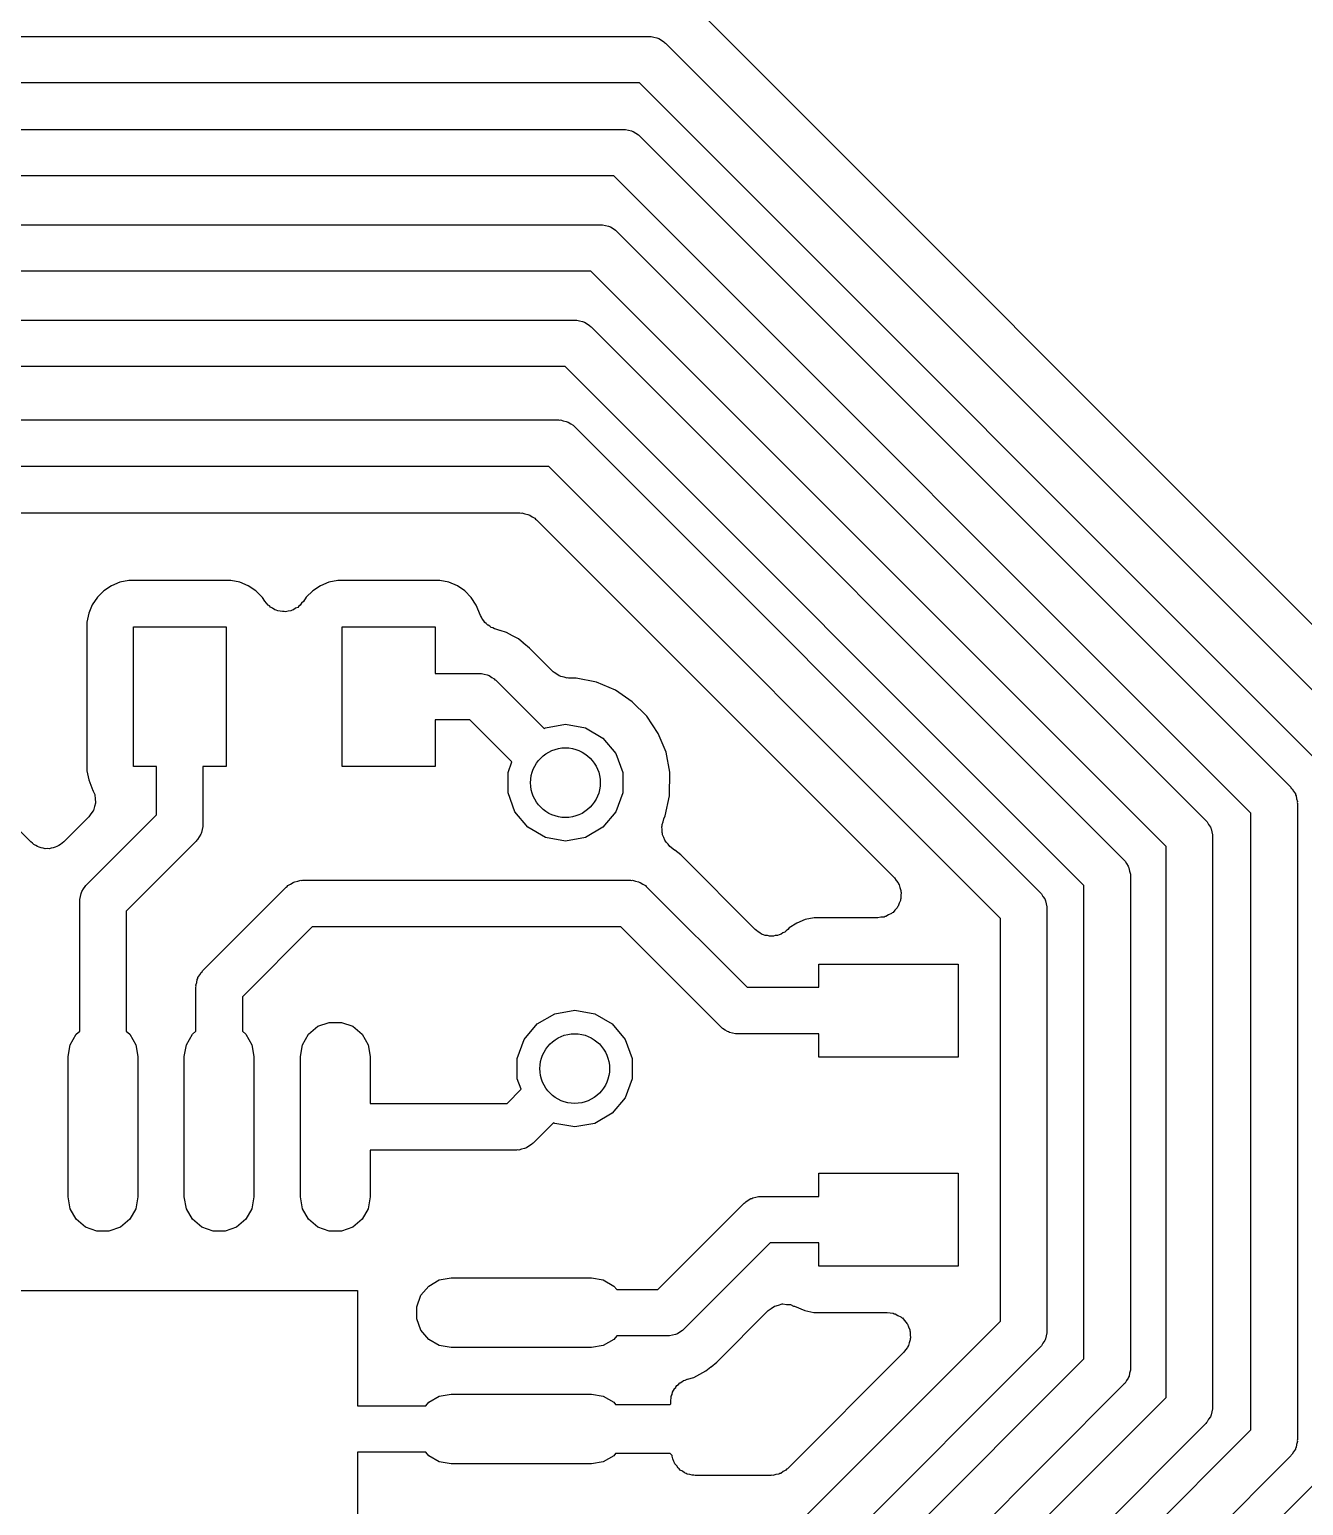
# Model space of a CAD drawing. Extents: x 69.6 to 139.6, y -158 to -61.
# Drawn here: x 120.1 to 125.59, y -107.08 to -100.73 of the extents above; entities that cross this region are included whole.
import ezdxf

# ---------------------------------------------------------------- set-up
doc = ezdxf.new("R2010")
doc.units = 0
doc.header["$MEASUREMENT"] = 0
doc.layers.add('BLACK', color=7, linetype='CONTINUOUS')

msp = doc.modelspace()

# ---------------------------------------------------------------- linework, layer by layer
at = {"layer": 'Black'}
for p, q in [((125.699, -103.365), (122.986, -100.651)), ((116.46, -100.76), (122.77, -100.76)), ((122.77, -100.76), (122.774, -100.761)), ((122.774, -100.761), (122.779, -100.76)), ((122.779, -100.76), (122.791, -100.764)), ((122.791, -100.764), (122.804, -100.766)), ((122.804, -100.766), (122.808, -100.768)), ((122.808, -100.768), (122.812, -100.769)), ((122.812, -100.769), (122.823, -100.777)), ((122.823, -100.777), (122.834, -100.783)), ((122.834, -100.783), (122.837, -100.787)), ((122.837, -100.787), (122.841, -100.789)), ((122.841, -100.789), (125.886, -103.834)), ((122.729, -100.96), (116.501, -100.96)), ((125.715, -103.946), (122.729, -100.96)), ((116.555, -101.16), (122.66, -101.16)), ((122.66, -101.16), (122.664, -101.161)), ((122.664, -101.161), (122.669, -101.16)), ((122.669, -101.16), (122.681, -101.164)), ((122.681, -101.164), (122.694, -101.166)), ((122.694, -101.166), (122.698, -101.168)), ((122.698, -101.168), (122.702, -101.169)), ((122.702, -101.169), (122.713, -101.177)), ((122.713, -101.177), (122.724, -101.183)), ((122.724, -101.183), (122.727, -101.187)), ((122.727, -101.187), (122.731, -101.189)), ((122.731, -101.189), (125.531, -103.989)), ((122.619, -101.36), (116.597, -101.36)), ((125.36, -104.101), (122.619, -101.36)), ((116.64, -101.57), (122.562, -101.57)), ((122.562, -101.57), (122.566, -101.571)), ((122.566, -101.571), (122.57, -101.57)), ((122.57, -101.57), (122.583, -101.574)), ((122.583, -101.574), (122.596, -101.576)), ((122.596, -101.576), (122.6, -101.578)), ((122.6, -101.578), (122.604, -101.579)), ((122.604, -101.579), (122.615, -101.587)), ((122.615, -101.587), (122.626, -101.593)), ((122.626, -101.593), (122.629, -101.597)), ((122.629, -101.597), (122.632, -101.599)), ((122.632, -101.599), (125.166, -104.133)), ((122.52, -101.77), (116.682, -101.77)), ((124.995, -104.245), (122.52, -101.77)), ((116.725, -101.98), (122.45, -101.98)), ((122.45, -101.98), (122.454, -101.981)), ((122.454, -101.981), (122.459, -101.98)), ((122.459, -101.98), (122.471, -101.984)), ((122.471, -101.984), (122.484, -101.986)), ((122.484, -101.986), (122.488, -101.988)), ((122.488, -101.988), (122.492, -101.989)), ((122.492, -101.989), (122.503, -101.997)), ((122.503, -101.997), (122.514, -102.003)), ((122.514, -102.003), (122.517, -102.007)), ((122.517, -102.007), (122.521, -102.009)), ((122.521, -102.009), (124.812, -104.301)), ((122.409, -102.18), (116.767, -102.18)), ((124.641, -104.413), (122.409, -102.18)), ((116.791, -102.41), (122.38, -102.41)), ((122.38, -102.41), (122.384, -102.411)), ((122.384, -102.411), (122.389, -102.41)), ((122.389, -102.41), (122.401, -102.414)), ((122.401, -102.414), (122.414, -102.416)), ((122.414, -102.416), (122.418, -102.418)), ((122.418, -102.418), (122.422, -102.419)), ((122.422, -102.419), (122.433, -102.427)), ((122.433, -102.427), (122.444, -102.433)), ((122.444, -102.433), (122.447, -102.437)), ((122.447, -102.437), (122.451, -102.439)), ((122.451, -102.439), (124.453, -104.442)), ((122.339, -102.61), (116.832, -102.61)), ((124.282, -104.554), (122.339, -102.61)), ((116.956, -102.81), (122.214, -102.81)), ((122.214, -102.81), (122.219, -102.811)), ((122.219, -102.811), (122.223, -102.81)), ((122.223, -102.81), (122.236, -102.814)), ((122.236, -102.814), (122.249, -102.816)), ((122.249, -102.816), (122.252, -102.818)), ((122.252, -102.818), (122.257, -102.819)), ((122.257, -102.819), (122.267, -102.827)), ((122.267, -102.827), (122.279, -102.833)), ((122.279, -102.833), (122.281, -102.837)), ((122.281, -102.837), (122.285, -102.839)), ((122.285, -102.839), (123.826, -104.38)), ((120.424, -103.145), (120.396, -103.172)), ((120.457, -103.123), (120.424, -103.145)), ((120.493, -103.108), (120.457, -103.123)), ((120.531, -103.1), (120.493, -103.108)), ((120.922, -103.1), (120.531, -103.1)), ((120.971, -103.1), (120.922, -103.1)), ((121.009, -103.108), (120.971, -103.1)), ((121.045, -103.123), (121.009, -103.108)), ((121.078, -103.145), (121.045, -103.123)), ((121.106, -103.173), (121.078, -103.145)), ((121.323, -103.145), (121.295, -103.172)), ((121.356, -103.123), (121.323, -103.145)), ((121.392, -103.108), (121.356, -103.123)), ((121.431, -103.1), (121.392, -103.108)), ((121.821, -103.1), (121.431, -103.1)), ((121.87, -103.1), (121.821, -103.1)), ((121.908, -103.108), (121.87, -103.1)), ((121.945, -103.123), (121.908, -103.108)), ((121.977, -103.145), (121.945, -103.123)), ((122.005, -103.173), (121.977, -103.145)), ((120.374, -103.205), (120.359, -103.241)), ((120.396, -103.172), (120.374, -103.205)), ((121.117, -103.19), (121.106, -103.173)), ((121.124, -103.198), (121.117, -103.19)), ((121.131, -103.207), (121.124, -103.198)), ((121.136, -103.21), (121.131, -103.207)), ((121.141, -103.215), (121.136, -103.21)), ((121.15, -103.22), (121.141, -103.215)), ((121.159, -103.226), (121.15, -103.22)), ((121.166, -103.228), (121.159, -103.226)), ((121.24, -103.226), (121.234, -103.228)), ((121.249, -103.22), (121.24, -103.226)), ((121.259, -103.216), (121.249, -103.22)), ((121.263, -103.211), (121.259, -103.216)), ((121.269, -103.207), (121.263, -103.211)), ((121.275, -103.198), (121.269, -103.207)), ((121.283, -103.191), (121.275, -103.198)), ((121.295, -103.172), (121.283, -103.191)), ((122.026, -103.206), (122.005, -103.173)), ((122.045, -103.251), (122.026, -103.206)), ((120.359, -103.241), (120.351, -103.279)), ((120.351, -103.279), (120.351, -103.328)), ((121.172, -103.231), (121.166, -103.228)), ((121.183, -103.232), (121.172, -103.231)), ((121.193, -103.234), (121.183, -103.232)), ((121.2, -103.234), (121.193, -103.234)), ((121.206, -103.235), (121.2, -103.234)), ((121.217, -103.232), (121.206, -103.235)), ((121.228, -103.231), (121.217, -103.232)), ((121.234, -103.228), (121.228, -103.231)), ((122.049, -103.258), (122.045, -103.251)), ((122.052, -103.265), (122.049, -103.258)), ((122.053, -103.266), (122.052, -103.265)), ((122.053, -103.267), (122.053, -103.266)), ((122.059, -103.274), (122.053, -103.267)), ((122.064, -103.281), (122.059, -103.274)), ((122.069, -103.285), (122.064, -103.281)), ((122.075, -103.291), (122.069, -103.285)), ((120.351, -103.328), (120.351, -103.919)), ((120.551, -103.9), (120.551, -103.3)), ((120.551, -103.3), (120.95, -103.3)), ((120.95, -103.3), (120.95, -103.9)), ((121.45, -103.9), (121.45, -103.3)), ((121.45, -103.3), (121.849, -103.3)), ((121.849, -103.3), (121.849, -103.5)), ((122.076, -103.292), (122.075, -103.291)), ((122.077, -103.293), (122.076, -103.292)), ((122.085, -103.297), (122.077, -103.293)), ((122.091, -103.302), (122.085, -103.297)), ((122.098, -103.304), (122.091, -103.302)), ((122.105, -103.308), (122.098, -103.304)), ((122.106, -103.308), (122.105, -103.308)), ((122.107, -103.309), (122.106, -103.308)), ((122.128, -103.315), (122.107, -103.309)), ((122.129, -103.315), (122.128, -103.315)), ((122.129, -103.316), (122.129, -103.315)), ((122.157, -103.324), (122.129, -103.316)), ((122.182, -103.338), (122.157, -103.324)), ((122.183, -103.338), (122.182, -103.338)), ((122.182, -103.338), (122.182, -103.338)), ((122.208, -103.352), (122.183, -103.338)), ((122.23, -103.37), (122.208, -103.352)), ((122.23, -103.371), (122.23, -103.37)), ((122.231, -103.371), (122.23, -103.371)), ((122.256, -103.391), (122.231, -103.371)), ((122.355, -103.491), (122.256, -103.391)), ((121.849, -103.5), (122.04, -103.5)), ((122.04, -103.5), (122.044, -103.501)), ((122.044, -103.501), (122.049, -103.5)), ((122.049, -103.5), (122.061, -103.504)), ((122.061, -103.504), (122.074, -103.506)), ((122.074, -103.506), (122.078, -103.508)), ((122.078, -103.508), (122.082, -103.509)), ((122.082, -103.509), (122.093, -103.517)), ((122.093, -103.517), (122.104, -103.523)), ((122.104, -103.523), (122.107, -103.527)), ((122.107, -103.527), (122.111, -103.529)), ((122.111, -103.529), (122.319, -103.737)), ((122.358, -103.493), (122.355, -103.491)), ((122.361, -103.496), (122.358, -103.493)), ((122.373, -103.503), (122.361, -103.496)), ((122.383, -103.511), (122.373, -103.503)), ((122.387, -103.512), (122.383, -103.511)), ((122.391, -103.514), (122.387, -103.512)), ((122.404, -103.516), (122.391, -103.514)), ((122.417, -103.52), (122.404, -103.516)), ((122.421, -103.519), (122.417, -103.52)), ((122.425, -103.52), (122.421, -103.519)), ((122.457, -103.52), (122.425, -103.52)), ((122.544, -103.538), (122.457, -103.52)), ((122.625, -103.572), (122.544, -103.538)), ((122.698, -103.622), (122.625, -103.572)), ((122.76, -103.684), (122.698, -103.622)), ((121.999, -103.7), (121.849, -103.7)), ((121.849, -103.7), (121.849, -103.9)), ((122.179, -103.881), (121.999, -103.7)), ((122.319, -103.737), (122.324, -103.734)), ((122.324, -103.734), (122.41, -103.719)), ((122.41, -103.719), (122.496, -103.734)), ((122.496, -103.734), (122.571, -103.778)), ((122.809, -103.758), (122.76, -103.684)), ((122.571, -103.778), (122.627, -103.845)), ((122.843, -103.839), (122.809, -103.758)), ((122.627, -103.845), (122.657, -103.926)), ((122.86, -103.925), (122.843, -103.839)), ((120.351, -103.919), (120.359, -103.958)), ((120.65, -103.9), (120.551, -103.9)), ((120.65, -104.109), (120.65, -103.9)), ((120.95, -103.9), (120.85, -103.9)), ((120.85, -103.9), (120.85, -104.15)), ((121.849, -103.9), (121.45, -103.9)), ((122.163, -103.926), (122.179, -103.881)), ((120.359, -103.958), (120.377, -104.003)), ((122.163, -104.014), (122.163, -103.926)), ((122.657, -103.926), (122.657, -104.014)), ((122.858, -104.027), (122.86, -103.925)), ((120.377, -104.003), (120.378, -104.005)), ((120.378, -104.005), (120.378, -104.006)), ((120.378, -104.006), (120.385, -104.021)), ((120.385, -104.021), (120.385, -104.022)), ((120.385, -104.022), (120.385, -104.023)), ((120.385, -104.023), (120.387, -104.039)), ((120.387, -104.039), (120.388, -104.055)), ((122.193, -104.095), (122.163, -104.014)), ((122.657, -104.014), (122.627, -104.095)), ((122.839, -104.113), (122.858, -104.027)), ((125.531, -103.989), (125.533, -103.993)), ((125.533, -103.993), (125.537, -103.996)), ((125.537, -103.996), (125.543, -104.007)), ((125.543, -104.007), (125.551, -104.018)), ((125.551, -104.018), (125.552, -104.022)), ((125.552, -104.022), (125.554, -104.026)), ((125.554, -104.026), (125.556, -104.039)), ((125.556, -104.039), (125.56, -104.051)), ((125.56, -104.051), (125.559, -104.056)), ((120.349, -104.41), (120.65, -104.109)), ((120.368, -104.104), (120.359, -104.117)), ((120.378, -104.091), (120.368, -104.104)), ((120.379, -104.089), (120.378, -104.09)), ((120.378, -104.09), (120.378, -104.091)), ((120.383, -104.073), (120.379, -104.089)), ((120.388, -104.058), (120.383, -104.073)), ((120.388, -104.055), (120.388, -104.056)), ((120.388, -104.056), (120.388, -104.058)), ((122.249, -104.162), (122.193, -104.095)), ((122.627, -104.095), (122.571, -104.162)), ((122.833, -104.126), (122.839, -104.113)), ((125.36, -106.754), (125.36, -104.101)), ((125.559, -104.056), (125.56, -104.06)), ((125.56, -104.06), (125.56, -106.795)), ((120.109, -104.225), (120.054, -104.169)), ((120.359, -104.117), (120.251, -104.225)), ((120.847, -104.171), (120.844, -104.184)), ((120.85, -104.159), (120.847, -104.171)), ((120.85, -104.15), (120.85, -104.154)), ((120.85, -104.154), (120.85, -104.159)), ((122.324, -104.206), (122.249, -104.162)), ((122.571, -104.162), (122.496, -104.206)), ((122.825, -104.16), (122.826, -104.155)), ((122.826, -104.172), (122.825, -104.16)), ((122.826, -104.15), (122.83, -104.138)), ((122.826, -104.155), (122.826, -104.15)), ((122.826, -104.184), (122.826, -104.172)), ((122.83, -104.138), (122.833, -104.126)), ((125.166, -104.133), (125.168, -104.136)), ((125.168, -104.136), (125.172, -104.139)), ((125.172, -104.139), (125.178, -104.15)), ((125.178, -104.15), (125.186, -104.161)), ((125.186, -104.161), (125.187, -104.165)), ((125.187, -104.165), (125.189, -104.169)), ((125.189, -104.169), (125.191, -104.182)), ((120.117, -104.23), (120.109, -104.225)), ((120.123, -104.236), (120.117, -104.23)), ((120.131, -104.24), (120.123, -104.236)), ((120.138, -104.245), (120.131, -104.24)), ((120.23, -104.24), (120.222, -104.245)), ((120.238, -104.236), (120.23, -104.24)), ((120.244, -104.23), (120.238, -104.236)), ((120.251, -104.225), (120.244, -104.23)), ((120.821, -104.221), (120.52, -104.522)), ((120.824, -104.217), (120.821, -104.221)), ((120.827, -104.214), (120.824, -104.217)), ((120.834, -104.203), (120.827, -104.214)), ((120.841, -104.192), (120.834, -104.203)), ((120.842, -104.188), (120.841, -104.192)), ((120.844, -104.184), (120.842, -104.188)), ((122.41, -104.221), (122.324, -104.206)), ((122.496, -104.206), (122.41, -104.221)), ((122.828, -104.189), (122.826, -104.184)), ((122.828, -104.195), (122.828, -104.189)), ((122.834, -104.206), (122.828, -104.195)), ((122.838, -104.217), (122.834, -104.206)), ((122.841, -104.221), (122.838, -104.217)), ((122.843, -104.226), (122.841, -104.221)), ((122.852, -104.234), (122.843, -104.226)), ((122.86, -104.244), (122.852, -104.234)), ((125.191, -104.182), (125.195, -104.195)), ((125.195, -104.195), (125.194, -104.199)), ((125.194, -104.199), (125.195, -104.203)), ((125.195, -104.203), (125.195, -106.655)), ((120.146, -104.247), (120.138, -104.245)), ((120.154, -104.251), (120.146, -104.247)), ((120.163, -104.252), (120.154, -104.251)), ((120.171, -104.254), (120.163, -104.252)), ((120.18, -104.253), (120.171, -104.254)), ((120.189, -104.254), (120.18, -104.253)), ((120.197, -104.252), (120.189, -104.254)), ((120.206, -104.251), (120.197, -104.252)), ((120.214, -104.247), (120.206, -104.251)), ((120.222, -104.245), (120.214, -104.247)), ((122.88, -104.26), (122.86, -104.244)), ((122.88, -104.261), (122.88, -104.26)), ((122.881, -104.261), (122.88, -104.261)), ((122.906, -104.281), (122.881, -104.261)), ((123.226, -104.601), (122.906, -104.281)), ((124.812, -104.301), (124.815, -104.304)), ((124.815, -104.304), (124.818, -104.307)), ((124.995, -106.614), (124.995, -104.245)), ((124.818, -104.307), (124.824, -104.318)), ((124.824, -104.318), (124.832, -104.329)), ((124.832, -104.329), (124.833, -104.333)), ((124.833, -104.333), (124.835, -104.337)), ((124.835, -104.337), (124.838, -104.35)), ((124.838, -104.35), (124.841, -104.363)), ((124.841, -104.363), (124.841, -104.367)), ((124.841, -104.367), (124.841, -104.371)), ((120.329, -104.438), (120.337, -104.427)), ((120.337, -104.427), (120.343, -104.416)), ((120.343, -104.416), (120.347, -104.413)), ((120.347, -104.413), (120.349, -104.41)), ((120.849, -104.779), (121.209, -104.419)), ((121.209, -104.419), (121.213, -104.417)), ((121.213, -104.417), (121.216, -104.413)), ((121.216, -104.413), (121.227, -104.407)), ((121.227, -104.407), (121.238, -104.399)), ((121.238, -104.399), (121.242, -104.398)), ((121.242, -104.398), (121.246, -104.396)), ((121.246, -104.396), (121.259, -104.394)), ((121.259, -104.394), (121.271, -104.39)), ((121.271, -104.39), (121.276, -104.391)), ((121.276, -104.391), (121.28, -104.39)), ((121.28, -104.39), (122.69, -104.39)), ((122.69, -104.39), (122.694, -104.391)), ((122.694, -104.391), (122.699, -104.39)), ((122.699, -104.39), (122.711, -104.394)), ((122.711, -104.394), (122.724, -104.396)), ((122.724, -104.396), (122.728, -104.398)), ((122.728, -104.398), (122.732, -104.399)), ((122.732, -104.399), (122.743, -104.407)), ((122.743, -104.407), (122.754, -104.413)), ((122.754, -104.413), (122.757, -104.417)), ((122.757, -104.417), (122.761, -104.419)), ((122.761, -104.419), (123.192, -104.85)), ((123.826, -104.38), (123.833, -104.391)), ((123.833, -104.391), (123.842, -104.401)), ((123.842, -104.401), (123.842, -104.401)), ((123.842, -104.401), (123.842, -104.401)), ((123.842, -104.401), (123.843, -104.405)), ((123.843, -104.405), (123.846, -104.409)), ((123.846, -104.409), (123.849, -104.421)), ((123.849, -104.421), (123.854, -104.434)), ((124.641, -106.448), (124.641, -104.413)), ((124.841, -104.371), (124.841, -106.486)), ((120.32, -104.472), (120.324, -104.459)), ((120.321, -104.476), (120.32, -104.472)), ((120.32, -104.48), (120.321, -104.476)), ((120.32, -105.039), (120.32, -104.48)), ((120.324, -104.459), (120.326, -104.446)), ((120.326, -104.446), (120.328, -104.442)), ((120.328, -104.442), (120.329, -104.438)), ((123.846, -104.489), (123.842, -104.501)), ((123.852, -104.477), (123.846, -104.489)), ((123.854, -104.468), (123.852, -104.472)), ((123.852, -104.472), (123.852, -104.477)), ((123.854, -104.434), (123.854, -104.434)), ((123.854, -104.434), (123.854, -104.434)), ((123.854, -104.434), (123.854, -104.438)), ((123.854, -104.438), (123.855, -104.442)), ((123.855, -104.442), (123.854, -104.455)), ((123.854, -104.455), (123.854, -104.468)), ((123.854, -104.468), (123.854, -104.468)), ((123.854, -104.468), (123.854, -104.468)), ((124.453, -104.442), (124.456, -104.445)), ((124.456, -104.445), (124.459, -104.448)), ((124.459, -104.448), (124.465, -104.459)), ((124.465, -104.459), (124.473, -104.47)), ((124.473, -104.47), (124.474, -104.474)), ((124.474, -104.474), (124.476, -104.478)), ((124.476, -104.478), (124.479, -104.491)), ((124.479, -104.491), (124.482, -104.504)), ((120.52, -104.522), (120.52, -105.039)), ((123.442, -104.559), (123.406, -104.574)), ((123.481, -104.551), (123.442, -104.559)), ((123.755, -104.551), (123.481, -104.551)), ((123.768, -104.549), (123.755, -104.551)), ((123.755, -104.551), (123.755, -104.551)), ((123.781, -104.548), (123.768, -104.549)), ((123.785, -104.546), (123.781, -104.548)), ((123.789, -104.545), (123.785, -104.546)), ((123.801, -104.538), (123.789, -104.545)), ((123.789, -104.545), (123.789, -104.545)), ((123.789, -104.545), (123.789, -104.545)), ((123.813, -104.533), (123.801, -104.538)), ((123.816, -104.53), (123.813, -104.533)), ((123.82, -104.528), (123.816, -104.53)), ((123.828, -104.518), (123.82, -104.528)), ((123.82, -104.528), (123.82, -104.528)), ((123.82, -104.528), (123.82, -104.528)), ((123.837, -104.508), (123.828, -104.518)), ((123.839, -104.504), (123.837, -104.508)), ((123.842, -104.501), (123.839, -104.504)), ((123.842, -104.501), (123.842, -104.501)), ((123.842, -104.501), (123.842, -104.501)), ((124.282, -106.286), (124.282, -104.554)), ((124.482, -104.504), (124.482, -104.508)), ((124.482, -104.508), (124.482, -104.512)), ((124.482, -104.512), (124.482, -106.328)), ((121.321, -104.59), (121.02, -104.891)), ((122.649, -104.59), (121.321, -104.59)), ((123.08, -105.021), (122.649, -104.59)), ((123.233, -104.606), (123.226, -104.601)), ((123.239, -104.612), (123.233, -104.606)), ((123.247, -104.616), (123.239, -104.612)), ((123.254, -104.621), (123.247, -104.616)), ((123.262, -104.624), (123.254, -104.621)), ((123.338, -104.621), (123.33, -104.624)), ((123.346, -104.616), (123.338, -104.621)), ((123.354, -104.613), (123.346, -104.616)), ((123.36, -104.607), (123.354, -104.613)), ((123.367, -104.602), (123.36, -104.607)), ((123.373, -104.595), (123.367, -104.602)), ((123.406, -104.574), (123.373, -104.595)), ((123.27, -104.627), (123.262, -104.624)), ((123.279, -104.628), (123.27, -104.627)), ((123.288, -104.63), (123.279, -104.628)), ((123.296, -104.63), (123.288, -104.63)), ((123.305, -104.63), (123.296, -104.63)), ((123.313, -104.628), (123.305, -104.63)), ((123.322, -104.627), (123.313, -104.628)), ((123.33, -104.624), (123.322, -104.627)), ((120.826, -104.816), (120.828, -104.812)), ((120.828, -104.812), (120.829, -104.808)), ((120.829, -104.808), (120.837, -104.797)), ((120.837, -104.797), (120.843, -104.786)), ((120.843, -104.786), (120.847, -104.783)), ((120.847, -104.783), (120.849, -104.779)), ((123.5, -104.85), (123.5, -104.751)), ((123.5, -104.751), (124.1, -104.751)), ((124.1, -104.751), (124.1, -105.15)), ((120.82, -104.841), (120.824, -104.829)), ((120.821, -104.846), (120.82, -104.841)), ((120.82, -104.85), (120.821, -104.846)), ((120.82, -105.039), (120.82, -104.85)), ((120.824, -104.829), (120.826, -104.816)), ((123.192, -104.85), (123.5, -104.85)), ((121.02, -104.891), (121.02, -105.039)), ((121.345, -105.018), (121.394, -105.001)), ((121.394, -105.001), (121.446, -105.001)), ((121.446, -105.001), (121.495, -105.018)), ((122.289, -105.008), (122.364, -104.964)), ((122.364, -104.964), (122.45, -104.949)), ((122.45, -104.949), (122.536, -104.964)), ((122.536, -104.964), (122.611, -105.008)), ((120.279, -105.097), (120.305, -105.052)), ((120.305, -105.052), (120.32, -105.039)), ((120.52, -105.039), (120.535, -105.052)), ((120.535, -105.052), (120.561, -105.097)), ((120.779, -105.097), (120.805, -105.052)), ((120.805, -105.052), (120.82, -105.039)), ((121.02, -105.039), (121.035, -105.052)), ((121.035, -105.052), (121.061, -105.097)), ((121.279, -105.097), (121.305, -105.052)), ((121.305, -105.052), (121.345, -105.018)), ((121.495, -105.018), (121.535, -105.052)), ((121.535, -105.052), (121.561, -105.097)), ((122.233, -105.075), (122.289, -105.008)), ((122.611, -105.008), (122.667, -105.075)), ((123.083, -105.024), (123.08, -105.021)), ((123.086, -105.027), (123.083, -105.024)), ((123.097, -105.034), (123.086, -105.027)), ((123.108, -105.041), (123.097, -105.034)), ((123.112, -105.042), (123.108, -105.041)), ((123.116, -105.044), (123.112, -105.042)), ((123.129, -105.047), (123.116, -105.044)), ((123.142, -105.05), (123.129, -105.047)), ((123.146, -105.05), (123.142, -105.05)), ((123.15, -105.05), (123.146, -105.05)), ((123.5, -105.05), (123.15, -105.05)), ((123.5, -105.15), (123.5, -105.05)), ((120.27, -105.148), (120.279, -105.097)), ((120.561, -105.097), (120.57, -105.148)), ((120.77, -105.148), (120.779, -105.097)), ((121.061, -105.097), (121.07, -105.148)), ((121.27, -105.148), (121.279, -105.097)), ((121.561, -105.097), (121.57, -105.148)), ((122.203, -105.156), (122.233, -105.075)), ((122.667, -105.075), (122.697, -105.156)), ((120.27, -105.752), (120.27, -105.148)), ((120.57, -105.148), (120.57, -105.752)), ((120.77, -105.752), (120.77, -105.148)), ((121.07, -105.148), (121.07, -105.752)), ((121.27, -105.752), (121.27, -105.148)), ((121.57, -105.148), (121.57, -105.35)), ((122.203, -105.244), (122.203, -105.156)), ((122.697, -105.156), (122.697, -105.244)), ((124.1, -105.15), (123.5, -105.15)), ((122.219, -105.289), (122.203, -105.244)), ((122.697, -105.244), (122.667, -105.325)), ((122.159, -105.35), (122.219, -105.289)), ((121.57, -105.35), (122.159, -105.35)), ((122.667, -105.325), (122.611, -105.392)), ((122.359, -105.433), (122.271, -105.521)), ((122.364, -105.436), (122.359, -105.433)), ((122.45, -105.451), (122.364, -105.436)), ((122.536, -105.436), (122.45, -105.451)), ((122.611, -105.392), (122.536, -105.436)), ((122.2, -105.55), (121.57, -105.55)), ((121.57, -105.55), (121.57, -105.752)), ((122.204, -105.549), (122.2, -105.55)), ((122.209, -105.55), (122.204, -105.549)), ((122.221, -105.546), (122.209, -105.55)), ((122.234, -105.544), (122.221, -105.546)), ((122.238, -105.542), (122.234, -105.544)), ((122.242, -105.541), (122.238, -105.542)), ((122.253, -105.533), (122.242, -105.541)), ((122.264, -105.527), (122.253, -105.533)), ((122.267, -105.523), (122.264, -105.527)), ((122.271, -105.521), (122.267, -105.523)), ((123.5, -105.75), (123.5, -105.65)), ((123.5, -105.65), (124.1, -105.65)), ((124.1, -105.65), (124.1, -106.049)), ((120.279, -105.803), (120.27, -105.752)), ((120.57, -105.752), (120.561, -105.803)), ((120.779, -105.803), (120.77, -105.752)), ((121.07, -105.752), (121.061, -105.803)), ((121.279, -105.803), (121.27, -105.752)), ((121.57, -105.752), (121.561, -105.803)), ((123.186, -105.773), (123.197, -105.766)), ((123.197, -105.766), (123.208, -105.759)), ((123.208, -105.759), (123.212, -105.758)), ((123.212, -105.758), (123.216, -105.756)), ((123.216, -105.756), (123.229, -105.753)), ((123.229, -105.753), (123.241, -105.75)), ((123.241, -105.75), (123.246, -105.75)), ((123.246, -105.75), (123.25, -105.75)), ((123.25, -105.75), (123.5, -105.75)), ((120.305, -105.848), (120.279, -105.803)), ((120.561, -105.803), (120.535, -105.848)), ((120.805, -105.848), (120.779, -105.803)), ((121.061, -105.803), (121.035, -105.848)), ((121.305, -105.848), (121.279, -105.803)), ((121.561, -105.803), (121.535, -105.848)), ((122.808, -106.15), (123.179, -105.779)), ((123.179, -105.779), (123.183, -105.776)), ((123.183, -105.776), (123.186, -105.773)), ((120.345, -105.882), (120.305, -105.848)), ((120.394, -105.899), (120.345, -105.882)), ((120.495, -105.882), (120.446, -105.899)), ((120.535, -105.848), (120.495, -105.882)), ((120.845, -105.882), (120.805, -105.848)), ((120.894, -105.899), (120.845, -105.882)), ((120.995, -105.882), (120.946, -105.899)), ((121.035, -105.848), (120.995, -105.882)), ((121.345, -105.882), (121.305, -105.848)), ((121.394, -105.899), (121.345, -105.882)), ((121.495, -105.882), (121.446, -105.899)), ((121.535, -105.848), (121.495, -105.882)), ((120.446, -105.899), (120.394, -105.899)), ((120.946, -105.899), (120.894, -105.899)), ((121.446, -105.899), (121.394, -105.899)), ((123.291, -105.95), (122.92, -106.321)), ((123.5, -105.95), (123.291, -105.95)), ((123.5, -106.049), (123.5, -105.95)), ((124.1, -106.049), (123.5, -106.049)), ((121.788, -106.175), (121.822, -106.135)), ((121.822, -106.135), (121.867, -106.109)), ((121.867, -106.109), (121.918, -106.1)), ((121.918, -106.1), (122.522, -106.1)), ((122.522, -106.1), (122.573, -106.109)), ((122.573, -106.109), (122.618, -106.135)), ((122.618, -106.135), (122.631, -106.15)), ((119.825, -106.155), (121.515, -106.155)), ((121.515, -106.155), (121.515, -106.65)), ((121.771, -106.224), (121.788, -106.175)), ((122.631, -106.15), (122.808, -106.15)), ((121.771, -106.276), (121.771, -106.224)), ((123.062, -106.462), (123.283, -106.241)), ((123.283, -106.241), (123.296, -106.232)), ((123.296, -106.232), (123.31, -106.222)), ((123.31, -106.222), (123.311, -106.221)), ((123.31, -106.222), (123.31, -106.222)), ((123.311, -106.221), (123.327, -106.217)), ((123.327, -106.217), (123.343, -106.212)), ((123.343, -106.212), (123.344, -106.212)), ((123.344, -106.212), (123.345, -106.212)), ((123.345, -106.212), (123.361, -106.214)), ((123.361, -106.214), (123.378, -106.215)), ((123.378, -106.215), (123.378, -106.215)), ((123.378, -106.215), (123.379, -106.215)), ((123.379, -106.215), (123.392, -106.221)), ((123.392, -106.221), (123.396, -106.222)), ((123.396, -106.222), (123.441, -106.241)), ((123.441, -106.241), (123.479, -106.249)), ((123.479, -106.249), (123.528, -106.249)), ((123.528, -106.249), (123.795, -106.249)), ((123.795, -106.249), (123.795, -106.249)), ((123.795, -106.249), (123.795, -106.249)), ((123.795, -106.249), (123.808, -106.251)), ((123.808, -106.251), (123.821, -106.252)), ((123.821, -106.252), (123.825, -106.254)), ((123.825, -106.254), (123.829, -106.255)), ((123.829, -106.255), (123.829, -106.255)), ((123.829, -106.255), (123.829, -106.255)), ((123.829, -106.255), (123.841, -106.262)), ((123.841, -106.262), (123.853, -106.267)), ((123.853, -106.267), (123.856, -106.27)), ((123.856, -106.27), (123.859, -106.272)), ((123.859, -106.272), (123.859, -106.272)), ((123.859, -106.272), (123.86, -106.272)), ((123.86, -106.272), (123.868, -106.282)), ((121.788, -106.325), (121.771, -106.276)), ((121.822, -106.365), (121.788, -106.325)), ((122.903, -106.333), (122.892, -106.341)), ((122.914, -106.327), (122.903, -106.333)), ((122.917, -106.323), (122.914, -106.327)), ((122.92, -106.321), (122.917, -106.323)), ((123.419, -107.15), (124.282, -106.286)), ((123.868, -106.282), (123.877, -106.292)), ((123.877, -106.292), (123.879, -106.296)), ((123.879, -106.296), (123.882, -106.299)), ((123.882, -106.299), (123.882, -106.299)), ((123.882, -106.299), (123.882, -106.299)), ((123.882, -106.299), (123.886, -106.311)), ((123.886, -106.311), (123.892, -106.323)), ((123.892, -106.323), (123.892, -106.328)), ((123.892, -106.328), (123.894, -106.332)), ((123.894, -106.332), (123.894, -106.332)), ((123.894, -106.332), (123.894, -106.332)), ((123.894, -106.332), (123.894, -106.345)), ((124.482, -106.336), (124.479, -106.349)), ((124.482, -106.328), (124.482, -106.332)), ((124.482, -106.332), (124.482, -106.336)), ((121.867, -106.391), (121.822, -106.365)), ((121.918, -106.4), (121.867, -106.391)), ((122.522, -106.4), (121.918, -106.4)), ((122.573, -106.391), (122.522, -106.4)), ((122.618, -106.365), (122.573, -106.391)), ((122.631, -106.35), (122.618, -106.365)), ((122.85, -106.35), (122.631, -106.35)), ((122.854, -106.349), (122.85, -106.35)), ((122.858, -106.35), (122.854, -106.349)), ((122.871, -106.346), (122.858, -106.35)), ((122.884, -106.344), (122.871, -106.346)), ((122.888, -106.342), (122.884, -106.344)), ((122.892, -106.341), (122.888, -106.342)), ((124.453, -106.398), (123.531, -107.321)), ((123.882, -106.399), (123.873, -106.409)), ((123.883, -106.395), (123.882, -106.399)), ((123.882, -106.399), (123.882, -106.399)), ((123.882, -106.399), (123.882, -106.399)), ((123.886, -106.391), (123.883, -106.395)), ((123.889, -106.379), (123.886, -106.391)), ((123.894, -106.366), (123.889, -106.379)), ((123.894, -106.345), (123.895, -106.358)), ((123.895, -106.358), (123.894, -106.362)), ((123.894, -106.362), (123.894, -106.366)), ((123.894, -106.366), (123.894, -106.366)), ((123.894, -106.366), (123.894, -106.366)), ((124.456, -106.395), (124.453, -106.398)), ((124.459, -106.392), (124.456, -106.395)), ((124.465, -106.381), (124.459, -106.392)), ((124.473, -106.37), (124.465, -106.381)), ((124.474, -106.366), (124.473, -106.37)), ((124.476, -106.362), (124.474, -106.366)), ((124.479, -106.349), (124.476, -106.362)), ((123.037, -106.482), (123.062, -106.462)), ((123.866, -106.42), (123.365, -106.921)), ((123.439, -107.65), (124.641, -106.448)), ((123.873, -106.409), (123.866, -106.42)), ((122.962, -106.528), (122.988, -106.514)), ((122.988, -106.514), (122.988, -106.514)), ((122.988, -106.514), (122.989, -106.514)), ((122.989, -106.514), (123.014, -106.5)), ((123.014, -106.5), (123.036, -106.482)), ((123.036, -106.482), (123.037, -106.482)), ((123.037, -106.482), (123.037, -106.482)), ((124.833, -106.527), (124.832, -106.531)), ((124.836, -106.523), (124.833, -106.527)), ((124.838, -106.51), (124.836, -106.523)), ((124.841, -106.497), (124.838, -106.51)), ((124.841, -106.486), (124.842, -106.488)), ((124.842, -106.489), (124.841, -106.493)), ((124.841, -106.493), (124.841, -106.497)), ((124.841, -106.497), (124.841, -106.497)), ((124.841, -106.497), (124.841, -106.497)), ((124.842, -106.488), (124.842, -106.489)), ((122.871, -106.592), (122.875, -106.585)), ((122.875, -106.585), (122.879, -106.577)), ((122.879, -106.577), (122.879, -106.576)), ((122.879, -106.576), (122.88, -106.576)), ((122.88, -106.576), (122.885, -106.571)), ((122.885, -106.57), (122.89, -106.563)), ((122.885, -106.571), (122.885, -106.57)), ((122.89, -106.563), (122.897, -106.558)), ((122.897, -106.558), (122.903, -106.552)), ((122.903, -106.552), (122.903, -106.551)), ((122.903, -106.551), (122.904, -106.551)), ((122.904, -106.551), (122.911, -106.547)), ((122.911, -106.547), (122.918, -106.542)), ((122.918, -106.542), (122.926, -106.54)), ((122.926, -106.54), (122.934, -106.536)), ((122.934, -106.536), (122.934, -106.536)), ((122.934, -106.536), (122.934, -106.536)), ((122.934, -106.536), (122.935, -106.536)), ((122.935, -106.536), (122.962, -106.528)), ((124.812, -106.559), (123.551, -107.821)), ((124.815, -106.556), (124.812, -106.559)), ((124.818, -106.553), (124.815, -106.556)), ((124.825, -106.542), (124.818, -106.553)), ((124.832, -106.531), (124.825, -106.542)), ((121.515, -106.65), (121.809, -106.65)), ((121.809, -106.65), (121.822, -106.635)), ((121.822, -106.635), (121.867, -106.609)), ((121.867, -106.609), (121.918, -106.6)), ((121.918, -106.6), (122.522, -106.6)), ((122.522, -106.6), (122.573, -106.609)), ((122.573, -106.609), (122.618, -106.635)), ((122.618, -106.635), (122.626, -106.645)), ((122.626, -106.645), (122.861, -106.645)), ((122.861, -106.645), (122.863, -106.642)), ((122.863, -106.626), (122.865, -106.617)), ((122.864, -106.635), (122.863, -106.626)), ((122.863, -106.642), (122.864, -106.635)), ((122.865, -106.609), (122.866, -106.608)), ((122.865, -106.617), (122.865, -106.609)), ((122.866, -106.606), (122.869, -106.601)), ((122.866, -106.608), (122.866, -106.606)), ((122.866, -106.608), (122.866, -106.608)), ((122.869, -106.601), (122.871, -106.592)), ((123.159, -108.45), (124.995, -106.614)), ((125.178, -106.708), (125.172, -106.719)), ((125.186, -106.697), (125.178, -106.708)), ((125.187, -106.693), (125.186, -106.697)), ((125.189, -106.689), (125.187, -106.693)), ((125.191, -106.676), (125.189, -106.689)), ((125.195, -106.664), (125.191, -106.676)), ((125.195, -106.655), (125.194, -106.659)), ((125.194, -106.659), (125.195, -106.664)), ((120.732, -111.382), (125.36, -106.754)), ((125.166, -106.726), (123.271, -108.621)), ((125.168, -106.722), (125.166, -106.726)), ((125.172, -106.719), (125.168, -106.722)), ((125.551, -106.837), (125.543, -106.848)), ((125.552, -106.833), (125.551, -106.837)), ((125.554, -106.829), (125.552, -106.833)), ((125.556, -106.816), (125.554, -106.829)), ((125.56, -106.804), (125.556, -106.816)), ((125.56, -106.795), (125.559, -106.799)), ((125.559, -106.799), (125.56, -106.804)), ((125.531, -106.866), (120.807, -111.589)), ((121.304, -111.314), (125.715, -106.904)), ((121.809, -106.85), (121.515, -106.85)), ((121.515, -106.85), (121.515, -107.845)), ((121.822, -106.865), (121.809, -106.85)), ((121.867, -106.891), (121.822, -106.865)), ((121.918, -106.9), (121.867, -106.891)), ((122.522, -106.9), (121.918, -106.9)), ((122.573, -106.891), (122.522, -106.9)), ((122.618, -106.865), (122.573, -106.891)), ((122.626, -106.855), (122.618, -106.865)), ((122.861, -106.855), (122.626, -106.855)), ((122.869, -106.864), (122.861, -106.855)), ((122.869, -106.867), (122.869, -106.864)), ((122.873, -106.878), (122.869, -106.867)), ((122.876, -106.89), (122.873, -106.878)), ((122.879, -106.895), (122.876, -106.89)), ((122.881, -106.9), (122.879, -106.895)), ((122.889, -106.909), (122.881, -106.9)), ((125.533, -106.862), (125.531, -106.866)), ((125.537, -106.859), (125.533, -106.862)), ((125.543, -106.848), (125.537, -106.859)), ((122.895, -106.919), (122.889, -106.909)), ((122.9, -106.922), (122.895, -106.919)), ((122.904, -106.927), (122.9, -106.922)), ((122.914, -106.932), (122.904, -106.927)), ((122.923, -106.939), (122.914, -106.932)), ((122.929, -106.941), (122.923, -106.939)), ((122.934, -106.944), (122.929, -106.941)), ((122.945, -106.946), (122.934, -106.944)), ((122.956, -106.949), (122.945, -106.946)), ((122.962, -106.949), (122.956, -106.949)), ((122.968, -106.95), (122.962, -106.949)), ((123.294, -106.95), (122.968, -106.95)), ((123.299, -106.949), (123.294, -106.95)), ((123.303, -106.95), (123.299, -106.949)), ((123.316, -106.946), (123.303, -106.95)), ((123.329, -106.944), (123.316, -106.946)), ((123.332, -106.942), (123.329, -106.944)), ((123.337, -106.941), (123.332, -106.942)), ((123.347, -106.933), (123.337, -106.941)), ((123.359, -106.927), (123.347, -106.933)), ((123.361, -106.923), (123.359, -106.927)), ((123.365, -106.921), (123.361, -106.923))]:
    msp.add_line(p, q, dxfattribs=at)
for centre in [(122.41, -103.97), (122.45, -105.2)]:
    msp.add_circle(centre, 0.15, dxfattribs=at)

doc.saveas('drawing.dxf')
